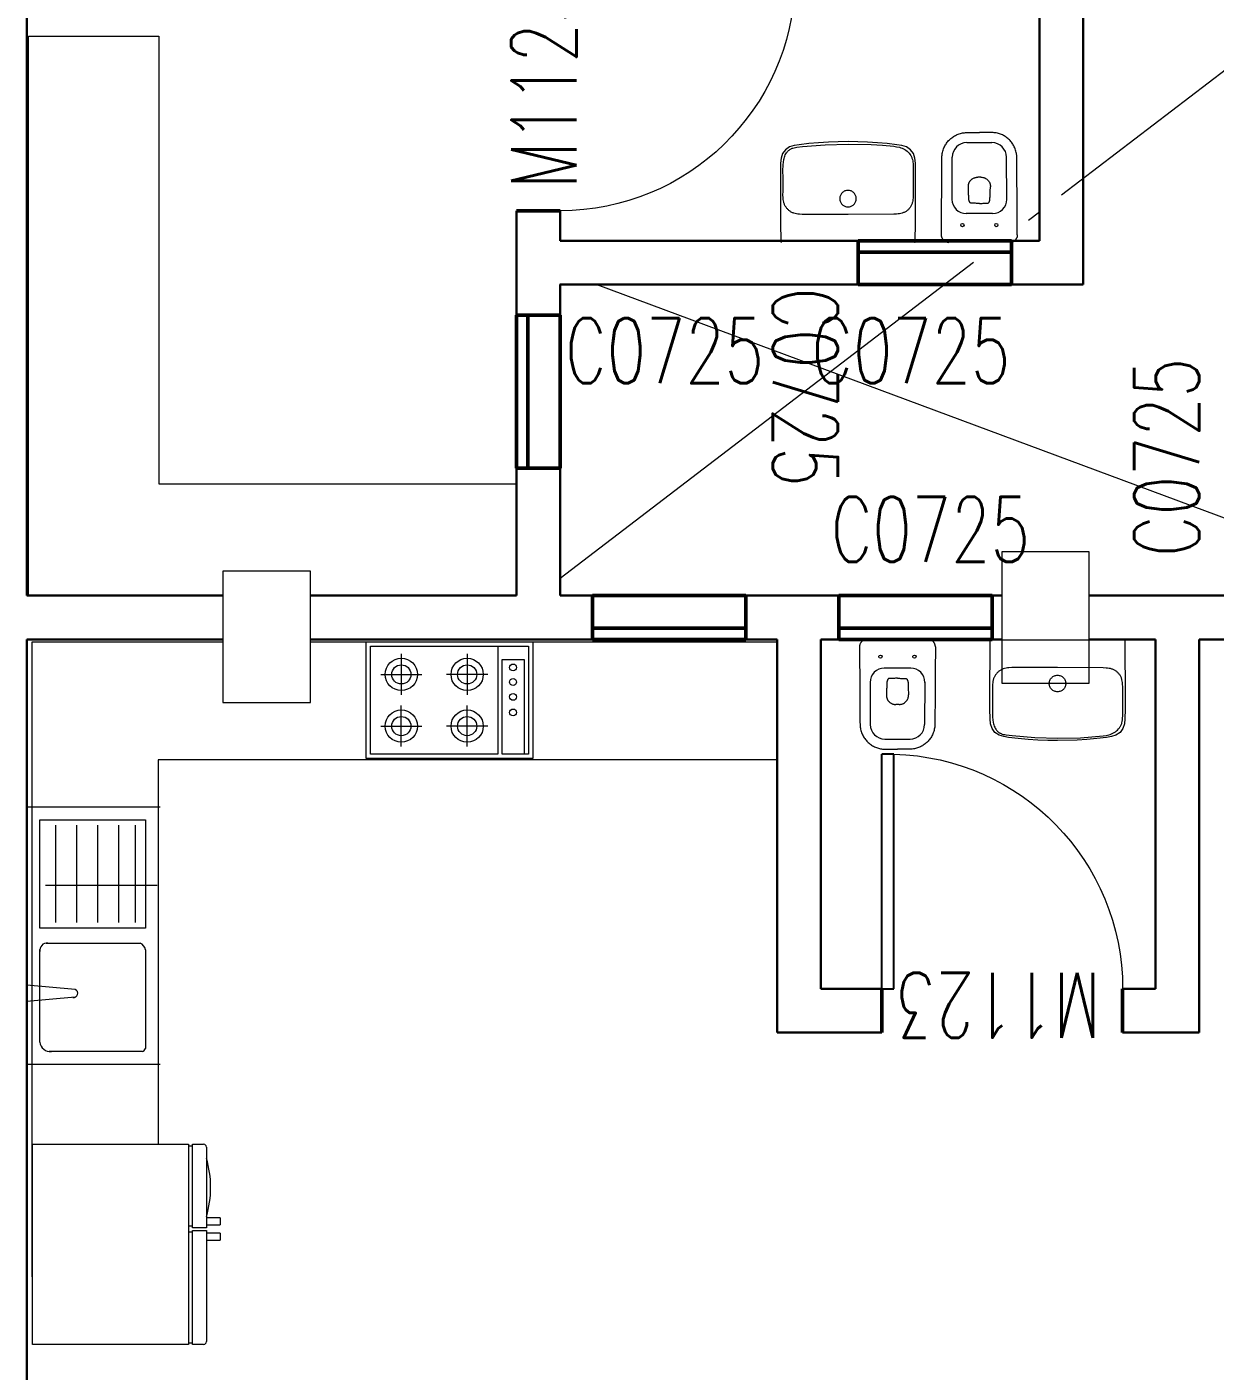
# Model space of a CAD drawing. Header units: inches. Extents: x 675 to 51927, y 19035 to 68555.
# Drawn here: x 34806 to 40234, y 49348 to 55490 of the extents above; entities that cross this region are included whole.
import ezdxf

# ---------------------------------------------------------------- set-up
doc = ezdxf.new("R2010")
doc.units = ezdxf.units.IN
doc.header["$LTSCALE"] = 0.5
doc.header["$MEASUREMENT"] = 0
for name, color, linetype, lineweight in [('00I-FURN', 30, 'Continuous', 9), ('Column', 192, 'Continuous', 13), ('Q-CASE', 31, 'Continuous', 9), ('Wall', 113, 'Continuous', 50), ('Window Interior', 170, 'Continuous', 50)]:
    doc.layers.add(name, color=color, linetype=linetype, lineweight=lineweight)
doc.layers.add('DOOR Single', color=242, linetype='Continuous')
doc.layers.add('WINDOW_TEXT', color=7, linetype='Continuous')
doc.styles.add('_TCH_WINDOW', font='SIMPLEX', dxfattribs={"height": 3.5, "bigfont": 'GBCBIG'})

# ---------------------------------------------------------------- blocks, each defined once
blk = doc.blocks.new('$WINLIB2D$00000004')
at = {"color": 0}
for points in [[(-0.5, 0.5), (-0.5, -0.5)], [(-0.5, 0.5), (0.5, 0.5)], [(0.5, -0.5), (0.5, 0.5)], [(-0.5, 0.2406), (0.5, 0.2406)], [(-0.5, -0.5), (0.5, -0.5)]]:
    blk.add_lwpolyline(points, dxfattribs=at)
blk = doc.blocks.new('$DorLib2D$00000001')
for p, q in [((0.45, 0.975), (0.5, 0.975)), ((0.45, 0), (0.45, 0.975)), ((0.5, 0), (0.5, 0.975)), ((0.5, 0), (0.45, 0))]:
    blk.add_line(p, q)
at = {"lineweight": 13}
blk.add_arc((0.475, 0), 0.975, 91.4693, 180, dxfattribs=at)

msp = doc.modelspace()

# ---------------------------------------------------------------- linework, layer by layer
at = {"layer": '00I-FURN'}
for p, q in [((41100.7, 55921.3), (39531.4, 54720.3)), ((34813.1, 52891.3), (34813.1, 55447.8)), ((34813.1, 55447.8), (35409.2, 55447.8)), ((35409.2, 55447.8), (35409.2, 53402.3)), ((38257.9, 54910.7), (38251.2, 54889.6)), ((38271.4, 54928.3), (38257.9, 54910.7)), ((38270.3, 54904.4), (38272.6, 54909.1)), ((38289.9, 54941.1), (38271.4, 54928.3)), ((38272.6, 54909.1), (38275.3, 54913.6)), ((38275.3, 54913.6), (38276.8, 54915.8)), ((38276.8, 54915.8), (38278.3, 54917.8)), ((38278.3, 54917.8), (38280, 54919.8)), ((38280, 54919.8), (38281.7, 54921.7)), ((38281.7, 54921.7), (38283.5, 54923.6)), ((38283.5, 54923.6), (38285.5, 54925.3)), ((38285.5, 54925.3), (38287.5, 54927)), ((38287.5, 54927), (38289.6, 54928.6)), ((38289.6, 54928.6), (38291.8, 54930)), ((38311.1, 54948), (38289.9, 54941.1)), ((38291.8, 54930), (38294.1, 54931.4)), ((38294.1, 54931.4), (38296.6, 54932.7)), ((38296.6, 54932.7), (38299.1, 54933.8)), ((38299.1, 54933.8), (38301.8, 54934.9)), ((38301.8, 54934.9), (38304.5, 54935.8)), ((38304.5, 54935.8), (38310.3, 54937.4)), ((38310.3, 54937.4), (38316.4, 54938.7)), ((38333.3, 54951.4), (38311.1, 54948)), ((38316.4, 54938.7), (38322.7, 54939.7)), ((38322.7, 54939.7), (38349.2, 54942.5)), ((38377.9, 54956.6), (38333.3, 54951.4)), ((38349.2, 54942.5), (38453.3, 54951.4)), ((38422.6, 54960.4), (38377.9, 54956.6)), ((38467.3, 54963.5), (38422.6, 54960.4)), ((38453.3, 54951.4), (38557.6, 54954.2)), ((38512.1, 54965), (38467.3, 54963.5)), ((38557, 54966), (38512.1, 54965)), ((38646.6, 54963.5), (38557, 54966)), ((38557.6, 54954.2), (38662.1, 54952.8)), ((38691.4, 54960.4), (38646.6, 54963.5)), ((38662.1, 54952.8), (38714.2, 54949.4)), ((38736.1, 54956.6), (38691.4, 54960.4)), ((38714.2, 54949.4), (38766.1, 54944.4)), ((38780.6, 54951.4), (38736.1, 54956.6)), ((38766.1, 54944.4), (38779.1, 54942.3)), ((38779.1, 54942.3), (38791.9, 54939.4)), ((38802.9, 54947.9), (38780.6, 54951.4)), ((38791.9, 54939.4), (38798.2, 54937.5)), ((38798.2, 54937.5), (38804.2, 54935.3)), ((38824, 54941), (38802.9, 54947.9)), ((38804.2, 54935.3), (38810.1, 54932.6)), ((38810.1, 54932.6), (38815.8, 54929.6)), ((38815.8, 54929.6), (38821.3, 54926)), ((38821.3, 54926), (38826.4, 54922)), ((38842.6, 54928.3), (38824, 54941)), ((38826.4, 54922), (38831.3, 54917.6)), ((38831.3, 54917.6), (38835.7, 54912.8)), ((38835.7, 54912.8), (38839.8, 54907.6)), ((38839.8, 54907.6), (38843.4, 54902.2)), ((38856, 54910.7), (38842.6, 54928.3)), ((38862.7, 54889.6), (38856, 54910.7)), ((39099.4, 54960.8), (39214.4, 54960.8)), ((38249, 54867.1), (38248.5, 54822.3)), ((38251.2, 54889.6), (38249, 54867.1)), ((38259.8, 54831.8), (38260.6, 54859.1)), ((38260.6, 54859.1), (38261.7, 54871.7)), ((38261.7, 54871.7), (38263.6, 54883.4)), ((38263.6, 54883.4), (38264.9, 54889)), ((38264.9, 54889), (38266.4, 54894.3)), ((38266.4, 54894.3), (38268.2, 54899.5)), ((38268.2, 54899.5), (38270.3, 54904.4)), ((38843.4, 54902.2), (38845, 54899.4)), ((38845, 54899.4), (38846.5, 54896.5)), ((38846.5, 54896.5), (38847.8, 54893.5)), ((38847.8, 54893.5), (38849.1, 54890.5)), ((38849.1, 54890.5), (38850.1, 54887.5)), ((38850.1, 54887.5), (38851.1, 54884.4)), ((38851.1, 54884.4), (38852.6, 54878.1)), ((38852.6, 54878.1), (38853.7, 54871.7)), ((38853.7, 54871.7), (38854.4, 54865.2)), ((38854.4, 54865.2), (38855.1, 54851.9)), ((38855.1, 54851.9), (38855.2, 54838.6)), ((38864.8, 54867.1), (38862.7, 54889.6)), ((38865.4, 54822.3), (38864.8, 54867.1)), ((39032, 54701.7), (39033, 54894.7)), ((39281.9, 54701.7), (39280.9, 54894.7)), ((38248.5, 54822.3), (38248.2, 54777.4)), ((38260, 54801.5), (38259.8, 54831.8)), ((38260, 54737.1), (38260, 54801.5)), ((38855.2, 54786.4), (38854.6, 54734.2)), ((38855.2, 54838.6), (38855.2, 54786.4)), ((38865.7, 54777.4), (38865.4, 54822.3)), ((39164.2, 54802.8), (39149.7, 54802.8)), ((38248.2, 54777.4), (38248.1, 54732.6)), ((38248.1, 54732.6), (38248.1, 54687.7)), ((38259.9, 54722.3), (38260, 54737.1)), ((38525.5, 54726.1), (38523.6, 54722.9)), ((38527.7, 54729), (38525.5, 54726.1)), ((38530.2, 54731.8), (38527.7, 54729)), ((38533, 54734.3), (38530.2, 54731.8)), ((38535.9, 54736.5), (38533, 54734.3)), ((38539.1, 54738.4), (38535.9, 54736.5)), ((38542.5, 54740), (38539.1, 54738.4)), ((38546, 54741.2), (38542.5, 54740)), ((38549.5, 54742.1), (38546, 54741.2)), ((38553.2, 54742.6), (38549.5, 54742.1)), ((38556.9, 54742.8), (38553.2, 54742.6)), ((38560.6, 54742.6), (38556.9, 54742.8)), ((38564.3, 54742.1), (38560.6, 54742.6)), ((38567.9, 54741.2), (38564.3, 54742.1)), ((38571.4, 54740), (38567.9, 54741.2)), ((38574.7, 54738.4), (38571.4, 54740)), ((38577.9, 54736.5), (38574.7, 54738.4)), ((38580.8, 54734.3), (38577.9, 54736.5)), ((38583.6, 54731.8), (38580.8, 54734.3)), ((38586.1, 54729), (38583.6, 54731.8)), ((38588.3, 54726.1), (38586.1, 54729)), ((38590.2, 54722.9), (38588.3, 54726.1)), ((38854.6, 54734.2), (38854.7, 54720.9)), ((38865.8, 54732.6), (38865.7, 54777.4)), ((38865.7, 54687.7), (38865.8, 54732.6)), ((38248.1, 54687.7), (38248.7, 54598)), ((38260.3, 54708.4), (38259.9, 54722.3)), ((38260.9, 54701.8), (38260.3, 54708.4)), ((38261.9, 54695.3), (38260.9, 54701.8)), ((38263.2, 54689), (38261.9, 54695.3)), ((38264.1, 54685.9), (38263.2, 54689)), ((38265.1, 54682.9), (38264.1, 54685.9)), ((38266.2, 54679.9), (38265.1, 54682.9)), ((38267.5, 54676.9), (38266.2, 54679.9)), ((38270.4, 54671.1), (38267.5, 54676.9)), ((38273.9, 54665.5), (38270.4, 54671.1)), ((38277.8, 54660.3), (38273.9, 54665.5)), ((38519.4, 54708.8), (38519.2, 54705.1)), ((38519.2, 54705.1), (38519.4, 54701.4)), ((38519.9, 54712.5), (38519.4, 54708.8)), ((38519.4, 54701.4), (38519.9, 54697.7)), ((38520.8, 54716), (38519.9, 54712.5)), ((38519.9, 54697.7), (38520.8, 54694.1)), ((38522.1, 54719.5), (38520.8, 54716)), ((38520.8, 54694.1), (38522.1, 54690.7)), ((38523.6, 54722.9), (38522.1, 54719.5)), ((38522.1, 54690.7), (38523.6, 54687.3)), ((38523.6, 54687.3), (38525.5, 54684.1)), ((38525.5, 54684.1), (38527.7, 54681.2)), ((38527.7, 54681.2), (38530.2, 54678.4)), ((38530.2, 54678.4), (38533, 54675.9)), ((38533, 54675.9), (38535.9, 54673.7)), ((38535.9, 54673.7), (38539.1, 54671.8)), ((38539.1, 54671.8), (38542.5, 54670.2)), ((38542.5, 54670.2), (38546, 54669)), ((38546, 54669), (38549.5, 54668.1)), ((38549.5, 54668.1), (38553.2, 54667.5)), ((38553.2, 54667.5), (38556.9, 54667.4)), ((38556.9, 54667.4), (38560.6, 54667.5)), ((38560.6, 54667.5), (38564.3, 54668.1)), ((38564.3, 54668.1), (38567.9, 54669)), ((38567.9, 54669), (38571.4, 54670.2)), ((38571.4, 54670.2), (38574.7, 54671.8)), ((38574.7, 54671.8), (38577.9, 54673.7)), ((38577.9, 54673.7), (38580.8, 54675.9)), ((38580.8, 54675.9), (38583.6, 54678.4)), ((38583.6, 54678.4), (38586.1, 54681.2)), ((38586.1, 54681.2), (38588.3, 54684.1)), ((38588.3, 54684.1), (38590.2, 54687.3)), ((38591.8, 54719.5), (38590.2, 54722.9)), ((38590.2, 54687.3), (38591.8, 54690.7)), ((38593, 54716), (38591.8, 54719.5)), ((38591.8, 54690.7), (38593, 54694.1)), ((38593.9, 54712.5), (38593, 54716)), ((38593, 54694.1), (38593.9, 54697.7)), ((38594.5, 54708.8), (38593.9, 54712.5)), ((38593.9, 54697.7), (38594.5, 54701.4)), ((38594.6, 54705.1), (38594.5, 54708.8)), ((38594.5, 54701.4), (38594.6, 54705.1)), ((38838.7, 54662.3), (38836.7, 54659.8)), ((38840.7, 54664.9), (38838.7, 54662.3)), ((38842.5, 54667.7), (38840.7, 54664.9)), ((38844.2, 54670.4), (38842.5, 54667.7)), ((38845.7, 54673.3), (38844.2, 54670.4)), ((38847.1, 54676.2), (38845.7, 54673.3)), ((38848.4, 54679.2), (38847.1, 54676.2)), ((38849.6, 54682.2), (38848.4, 54679.2)), ((38850.6, 54685.3), (38849.6, 54682.2)), ((38851.4, 54688.4), (38850.6, 54685.3)), ((38852.8, 54694.7), (38851.4, 54688.4)), ((38853.7, 54701.1), (38852.8, 54694.7)), ((38854.3, 54707.7), (38853.7, 54701.1)), ((38854.7, 54720.9), (38854.3, 54707.7)), ((38865.1, 54598), (38865.7, 54687.7)), ((38279.9, 54657.8), (38277.8, 54660.3)), ((38282.2, 54655.4), (38279.9, 54657.8)), ((38284.5, 54653.1), (38282.2, 54655.4)), ((38286.9, 54651), (38284.5, 54653.1)), ((38289.4, 54648.9), (38286.9, 54651)), ((38292, 54647), (38289.4, 54648.9)), ((38294.7, 54645.2), (38292, 54647)), ((38297.5, 54643.6), (38294.7, 54645.2)), ((38300.3, 54642.1), (38297.5, 54643.6)), ((38303.2, 54640.8), (38300.3, 54642.1)), ((38306.2, 54639.5), (38303.2, 54640.8)), ((38309.2, 54638.5), (38306.2, 54639.5)), ((38315.4, 54636.6), (38309.2, 54638.5)), ((38321.8, 54635.2), (38315.4, 54636.6)), ((38328.2, 54634.2), (38321.8, 54635.2)), ((38334.8, 54633.5), (38328.2, 54634.2)), ((38348.1, 54632.6), (38334.8, 54633.5)), ((38556.9, 54632.7), (38348.1, 54632.6)), ((38765.8, 54633.6), (38556.9, 54632.7)), ((38779.1, 54634.3), (38765.8, 54633.6)), ((38785.7, 54635), (38779.1, 54634.3)), ((38792.2, 54635.9), (38785.7, 54635)), ((38798.7, 54637.2), (38792.2, 54635.9)), ((38804.9, 54638.8), (38798.7, 54637.2)), ((38808, 54639.8), (38804.9, 54638.8)), ((38810.9, 54640.9), (38808, 54639.8)), ((38813.9, 54642.2), (38810.9, 54640.9)), ((38816.7, 54643.6), (38813.9, 54642.2)), ((38819.5, 54645.2), (38816.7, 54643.6)), ((38822.3, 54646.9), (38819.5, 54645.2)), ((38824.9, 54648.7), (38822.3, 54646.9)), ((38827.4, 54650.7), (38824.9, 54648.7)), ((38829.9, 54652.8), (38827.4, 54650.7)), ((38832.3, 54655), (38829.9, 54652.8)), ((38834.5, 54657.4), (38832.3, 54655)), ((38836.7, 54659.8), (38834.5, 54657.4)), ((39217.4, 54636.9), (39096.4, 54636.9)), ((39431.4, 54643.8), (39381.6, 54605.7)), ((38248.7, 54598), (38250, 54508.3)), ((38863.9, 54508.3), (38865.1, 54598)), ((38250, 54508.3), (38250.2, 54507.2)), ((38250.2, 54507.2), (38250.9, 54506.2)), ((38250.9, 54506.2), (38251.9, 54505.6)), ((38251.9, 54505.6), (38253, 54505.4)), ((38860.9, 54505.4), (38862, 54505.6)), ((38862, 54505.6), (38863, 54506.2)), ((38863, 54506.2), (38863.6, 54507.2)), ((38863.6, 54507.2), (38863.9, 54508.3)), ((39129.4, 54412.7), (37242.8, 52968.9)), ((37410.2, 54312.7), (41131.4, 52928.5)), ((35409.2, 53402.3), (37041.4, 53402.3)), ((39205.7, 52596.7), (39207, 52686.4)), ((39207, 52686.4), (39207.2, 52687.5)), ((39207.2, 52687.5), (39207.8, 52688.5)), ((39207.8, 52688.5), (39208.8, 52689.1)), ((39208.8, 52689.1), (39209.9, 52689.4)), ((39209.9, 52689.4), (39817.8, 52689.4)), ((39817.8, 52689.4), (39818.9, 52689.1)), ((39818.9, 52689.1), (39819.9, 52688.5)), ((39819.9, 52688.5), (39820.6, 52687.5)), ((39820.6, 52687.5), (39820.8, 52686.4)), ((39820.8, 52686.4), (39822.1, 52596.7)), ((36516.6, 52625), (36516.6, 52437.4)), ((36817.4, 52625), (36817.4, 52437.4)), ((39205.1, 52507), (39205.7, 52596.7)), ((39822.1, 52596.7), (39822.7, 52507)), ((36422.8, 52531.2), (36610.4, 52531.2)), ((36911.3, 52531.2), (36723.6, 52531.2)), ((38843.3, 52559.8), (38722.3, 52559.8)), ((39223.2, 52514.9), (39222, 52511.8)), ((39224.4, 52517.8), (39223.2, 52514.9)), ((39227.4, 52523.6), (39224.4, 52517.8)), ((39230.8, 52529.2), (39227.4, 52523.6)), ((39234.7, 52534.4), (39230.8, 52529.2)), ((39236.9, 52536.9), (39234.7, 52534.4)), ((39239.1, 52539.3), (39236.9, 52536.9)), ((39241.4, 52541.6), (39239.1, 52539.3)), ((39243.9, 52543.7), (39241.4, 52541.6)), ((39246.4, 52545.8), (39243.9, 52543.7)), ((39249, 52547.7), (39246.4, 52545.8)), ((39251.6, 52549.5), (39249, 52547.7)), ((39254.4, 52551.1), (39251.6, 52549.5)), ((39257.2, 52552.6), (39254.4, 52551.1)), ((39260.1, 52554), (39257.2, 52552.6)), ((39263.1, 52555.2), (39260.1, 52554)), ((39266.1, 52556.3), (39263.1, 52555.2)), ((39272.3, 52558.1), (39266.1, 52556.3)), ((39278.7, 52559.5), (39272.3, 52558.1)), ((39285.2, 52560.5), (39278.7, 52559.5)), ((39291.8, 52561.3), (39285.2, 52560.5)), ((39305, 52562.1), (39291.8, 52561.3)), ((39513.9, 52562), (39305, 52562.1)), ((39482.5, 52510.6), (39484.7, 52513.6)), ((39484.7, 52513.6), (39487.2, 52516.3)), ((39487.2, 52516.3), (39489.9, 52518.8)), ((39489.9, 52518.8), (39492.9, 52521)), ((39492.9, 52521), (39496.1, 52522.9)), ((39496.1, 52522.9), (39499.4, 52524.5)), ((39499.4, 52524.5), (39502.9, 52525.7)), ((39502.9, 52525.7), (39506.5, 52526.6)), ((39506.5, 52526.6), (39510.1, 52527.2)), ((39510.1, 52527.2), (39513.8, 52527.4)), ((39513.8, 52527.4), (39517.5, 52527.2)), ((39722.7, 52561.1), (39513.9, 52562)), ((39517.5, 52527.2), (39521.2, 52526.6)), ((39521.2, 52526.6), (39524.8, 52525.7)), ((39524.8, 52525.7), (39528.3, 52524.5)), ((39528.3, 52524.5), (39531.6, 52522.9)), ((39531.6, 52522.9), (39534.8, 52521)), ((39534.8, 52521), (39537.8, 52518.8)), ((39537.8, 52518.8), (39540.5, 52516.3)), ((39540.5, 52516.3), (39543, 52513.6)), ((39543, 52513.6), (39545.2, 52510.6)), ((39736, 52560.4), (39722.7, 52561.1)), ((39742.6, 52559.7), (39736, 52560.4)), ((39749.2, 52558.8), (39742.6, 52559.7)), ((39755.6, 52557.6), (39749.2, 52558.8)), ((39761.8, 52555.9), (39755.6, 52557.6)), ((39764.9, 52554.9), (39761.8, 52555.9)), ((39767.9, 52553.8), (39764.9, 52554.9)), ((39770.8, 52552.5), (39767.9, 52553.8)), ((39773.7, 52551.1), (39770.8, 52552.5)), ((39776.5, 52549.5), (39773.7, 52551.1)), ((39779.2, 52547.8), (39776.5, 52549.5)), ((39781.8, 52546), (39779.2, 52547.8)), ((39784.4, 52544), (39781.8, 52546)), ((39786.8, 52541.9), (39784.4, 52544)), ((39789.2, 52539.7), (39786.8, 52541.9)), ((39791.4, 52537.4), (39789.2, 52539.7)), ((39793.6, 52534.9), (39791.4, 52537.4)), ((39795.6, 52532.4), (39793.6, 52534.9)), ((39797.6, 52529.8), (39795.6, 52532.4)), ((39799.4, 52527.1), (39797.6, 52529.8)), ((39801.1, 52524.3), (39799.4, 52527.1)), ((39802.6, 52521.4), (39801.1, 52524.3)), ((39804.1, 52518.5), (39802.6, 52521.4)), ((39805.4, 52515.5), (39804.1, 52518.5)), ((39806.5, 52512.5), (39805.4, 52515.5)), ((39807.5, 52509.4), (39806.5, 52512.5)), ((38657.8, 52495), (38658.8, 52302)), ((38907.7, 52495), (38906.8, 52302)), ((39205, 52462.1), (39205.1, 52507)), ((39205.1, 52417.3), (39205, 52462.1)), ((39217.3, 52486.3), (39216.8, 52472.4)), ((39216.8, 52472.4), (39216.9, 52457.6)), ((39216.9, 52457.6), (39216.9, 52393.2)), ((39217.9, 52492.9), (39217.3, 52486.3)), ((39218.8, 52499.4), (39217.9, 52492.9)), ((39220.2, 52505.7), (39218.8, 52499.4)), ((39221, 52508.8), (39220.2, 52505.7)), ((39222, 52511.8), (39221, 52508.8)), ((39476.1, 52489.6), (39476.3, 52493.3)), ((39476.3, 52485.9), (39476.1, 52489.6)), ((39476.3, 52493.3), (39476.8, 52497)), ((39476.8, 52482.3), (39476.3, 52485.9)), ((39476.8, 52497), (39477.7, 52500.6)), ((39477.7, 52478.7), (39476.8, 52482.3)), ((39477.7, 52500.6), (39479, 52504.1)), ((39479, 52475.2), (39477.7, 52478.7)), ((39479, 52504.1), (39480.6, 52507.4)), ((39480.6, 52471.8), (39479, 52475.2)), ((39480.6, 52507.4), (39482.5, 52510.6)), ((39482.5, 52468.7), (39480.6, 52471.8)), ((39484.7, 52465.7), (39482.5, 52468.7)), ((39487.2, 52462.9), (39484.7, 52465.7)), ((39489.9, 52460.5), (39487.2, 52462.9)), ((39492.9, 52458.2), (39489.9, 52460.5)), ((39496.1, 52456.3), (39492.9, 52458.2)), ((39499.4, 52454.8), (39496.1, 52456.3)), ((39502.9, 52453.5), (39499.4, 52454.8)), ((39506.5, 52452.6), (39502.9, 52453.5)), ((39510.1, 52452.1), (39506.5, 52452.6)), ((39513.8, 52451.9), (39510.1, 52452.1)), ((39517.5, 52452.1), (39513.8, 52451.9)), ((39521.2, 52452.6), (39517.5, 52452.1)), ((39524.8, 52453.5), (39521.2, 52452.6)), ((39528.3, 52454.8), (39524.8, 52453.5)), ((39531.6, 52456.3), (39528.3, 52454.8)), ((39534.8, 52458.2), (39531.6, 52456.3)), ((39537.8, 52460.5), (39534.8, 52458.2)), ((39540.5, 52462.9), (39537.8, 52460.5)), ((39543, 52465.7), (39540.5, 52462.9)), ((39545.2, 52468.7), (39543, 52465.7)), ((39545.2, 52510.6), (39547.1, 52507.4)), ((39547.1, 52471.8), (39545.2, 52468.7)), ((39547.1, 52507.4), (39548.7, 52504.1)), ((39548.7, 52475.2), (39547.1, 52471.8)), ((39548.7, 52504.1), (39549.9, 52500.6)), ((39549.9, 52478.7), (39548.7, 52475.2)), ((39549.9, 52500.6), (39550.8, 52497)), ((39550.8, 52482.3), (39549.9, 52478.7)), ((39550.8, 52497), (39551.4, 52493.3)), ((39551.4, 52485.9), (39550.8, 52482.3)), ((39551.4, 52493.3), (39551.6, 52489.6)), ((39551.6, 52489.6), (39551.4, 52485.9)), ((39808.4, 52506.3), (39807.5, 52509.4)), ((39809.7, 52500), (39808.4, 52506.3)), ((39810.6, 52493.6), (39809.7, 52500)), ((39811.2, 52487), (39810.6, 52493.6)), ((39811.6, 52473.8), (39811.2, 52487)), ((39811.6, 52460.5), (39811.6, 52473.8)), ((39812.1, 52408.3), (39811.6, 52460.5)), ((39822.7, 52462.1), (39822.6, 52417.3)), ((39822.7, 52507), (39822.7, 52462.1)), ((38790, 52393.8), (38775.6, 52393.8)), ((39205.4, 52372.5), (39205.1, 52417.3)), ((39216.9, 52393.2), (39216.7, 52362.9)), ((39812.2, 52356.1), (39812.1, 52408.3)), ((39822.6, 52417.3), (39822.3, 52372.5)), ((36516.6, 52201.2), (36516.6, 52388.9)), ((36817.4, 52201.2), (36817.4, 52388.9)), ((39206, 52327.6), (39205.4, 52372.5)), ((39216.7, 52362.9), (39217.5, 52335.6)), ((39217.5, 52335.6), (39218.7, 52323)), ((39810.6, 52323), (39811.4, 52329.5)), ((39811.4, 52329.5), (39812.1, 52342.8)), ((39812.1, 52342.8), (39812.2, 52356.1)), ((39822.3, 52372.5), (39821.7, 52327.6)), ((36422.8, 52295), (36610.4, 52295)), ((36911.3, 52295), (36723.6, 52295)), ((39208.1, 52305.1), (39206, 52327.6)), ((39214.8, 52284.1), (39208.1, 52305.1)), ((39228.3, 52266.4), (39214.8, 52284.1)), ((39218.7, 52323), (39220.6, 52311.3)), ((39220.6, 52311.3), (39221.9, 52305.8)), ((39221.9, 52305.8), (39223.4, 52300.4)), ((39223.4, 52300.4), (39225.2, 52295.2)), ((39225.2, 52295.2), (39227.2, 52290.3)), ((39227.2, 52290.3), (39229.6, 52285.6)), ((39229.6, 52285.6), (39232.3, 52281.1)), ((39232.3, 52281.1), (39233.7, 52279)), ((39233.7, 52279), (39235.3, 52276.9)), ((39235.3, 52276.9), (39236.9, 52274.9)), ((39236.9, 52274.9), (39238.6, 52273)), ((39238.6, 52273), (39240.5, 52271.1)), ((39240.5, 52271.1), (39242.4, 52269.4)), ((39242.4, 52269.4), (39244.4, 52267.7)), ((39244.4, 52267.7), (39246.5, 52266.2)), ((39772.8, 52265.1), (39778.2, 52268.7)), ((39778.2, 52268.7), (39783.4, 52272.7)), ((39783.4, 52272.7), (39788.2, 52277.1)), ((39788.2, 52277.1), (39792.6, 52281.9)), ((39792.6, 52281.9), (39796.7, 52287.1)), ((39796.7, 52287.1), (39800.3, 52292.5)), ((39812.9, 52284), (39799.5, 52266.4)), ((39800.3, 52292.5), (39801.9, 52295.3)), ((39801.9, 52295.3), (39803.4, 52298.2)), ((39803.4, 52298.2), (39804.8, 52301.2)), ((39804.8, 52301.2), (39806, 52304.2)), ((39806, 52304.2), (39807.1, 52307.2)), ((39807.1, 52307.2), (39808, 52310.3)), ((39808, 52310.3), (39809.5, 52316.6)), ((39809.5, 52316.6), (39810.6, 52323)), ((39819.6, 52305.1), (39812.9, 52284)), ((39821.7, 52327.6), (39819.6, 52305.1)), ((38725.3, 52235.8), (38840.3, 52235.8)), ((39246.8, 52253.7), (39228.3, 52266.4)), ((39246.5, 52266.2), (39248.7, 52264.7)), ((39268, 52246.8), (39246.8, 52253.7)), ((39248.7, 52264.7), (39251.1, 52263.3)), ((39251.1, 52263.3), (39253.5, 52262.1)), ((39253.5, 52262.1), (39256, 52260.9)), ((39256, 52260.9), (39258.7, 52259.8)), ((39258.7, 52259.8), (39261.4, 52258.9)), ((39261.4, 52258.9), (39267.2, 52257.3)), ((39267.2, 52257.3), (39273.3, 52256)), ((39290.3, 52243.3), (39268, 52246.8)), ((39273.3, 52256), (39279.6, 52255)), ((39279.6, 52255), (39306.2, 52252.2)), ((39334.8, 52238.1), (39290.3, 52243.3)), ((39306.2, 52252.2), (39410.2, 52243.3)), ((39379.5, 52234.3), (39334.8, 52238.1)), ((39424.2, 52231.2), (39379.5, 52234.3)), ((39410.2, 52243.3), (39514.6, 52240.5)), ((39469.1, 52229.7), (39424.2, 52231.2)), ((39513.9, 52228.7), (39469.1, 52229.7)), ((39603.6, 52231.2), (39513.9, 52228.7)), ((39514.6, 52240.5), (39619, 52241.9)), ((39648.3, 52234.3), (39603.6, 52231.2)), ((39619, 52241.9), (39671.1, 52245.3)), ((39693, 52238.1), (39648.3, 52234.3)), ((39671.1, 52245.3), (39723.1, 52250.3)), ((39737.5, 52243.3), (39693, 52238.1)), ((39723.1, 52250.3), (39736.1, 52252.4)), ((39736.1, 52252.4), (39748.9, 52255.3)), ((39759.8, 52246.8), (39737.5, 52243.3)), ((39748.9, 52255.3), (39755.1, 52257.2)), ((39755.1, 52257.2), (39761.2, 52259.4)), ((39781, 52253.7), (39759.8, 52246.8)), ((39761.2, 52259.4), (39767.1, 52262.1)), ((39767.1, 52262.1), (39772.8, 52265.1)), ((39799.5, 52266.4), (39781, 52253.7)), ((38232.8, 52141.3), (35406.4, 52141.3)), ((35406.4, 52141.3), (35406.4, 50384.3)), ((34806.4, 51925.9), (35415.7, 51925.9)), ((34937.1, 51841.9), (34937.1, 51397.9)), ((35033.1, 51841.9), (35033.1, 51397.9)), ((35129.1, 51841.9), (35129.1, 51397.9)), ((35225.1, 51841.9), (35225.1, 51397.9)), ((35300.9, 51841.9), (35300.9, 51397.9)), ((35401.4, 51566.3), (34891.4, 51566.3)), ((35027.4, 51091.1), (34806.4, 51111.5)), ((35027.4, 51056.7), (34806.4, 51036.2)), ((34806.4, 50749.9), (35415.7, 50749.9)), ((34832.7, 49469.9), (34832.7, 50384.3)), ((34832.7, 50384.3), (35543.9, 50384.3)), ((35543.9, 50384.3), (35543.9, 49469.9)), ((35543.9, 50378), (35562.9, 50378)), ((35562.9, 50003.3), (35562.9, 50384.3)), ((35562.9, 50384.3), (35613.7, 50384.3)), ((35626.4, 50371.6), (35626.4, 50003.3)), ((35635.8, 50282.7), (35634.6, 50282.7)), ((35634.6, 50092.2), (35635.8, 50092.2)), ((35562.9, 50009.7), (35543.9, 50009.7)), ((35626.4, 50003.3), (35562.9, 50003.3)), ((35689.9, 50047.8), (35626.4, 50047.8)), ((35626.4, 50016), (35689.9, 50016)), ((35689.9, 50047.8), (35689.9, 50016)), ((35543.9, 49984.3), (35562.9, 49984.3)), ((35562.9, 49990.6), (35626.4, 49990.6)), ((35562.9, 49469.9), (35562.9, 49990.6)), ((35626.4, 49990.6), (35626.4, 49482.6)), ((35689.9, 49977.9), (35626.4, 49977.9)), ((35626.4, 49946.2), (35689.9, 49946.2)), ((35689.9, 49977.9), (35689.9, 49946.2)), ((35543.9, 49469.9), (34832.7, 49469.9)), ((35562.9, 49476.3), (35543.9, 49476.3)), ((35613.7, 49469.9), (35562.9, 49469.9))]:
    msp.add_line(p, q, dxfattribs=at)
for points in [[(36356, 52679.6), (37118, 52679.6), (37118, 52146.6), (36356, 52146.6)], [(34864.9, 51867.3), (35347.9, 51867.3), (35347.9, 51372.4), (34864.9, 51372.4)]]:
    msp.add_lwpolyline(points, close=True, dxfattribs=at)
for points in [[(36958, 52659.6), (36958, 52166.6), (36376, 52166.6), (36376, 52659.6), (37098, 52659.6), (37098, 52166.6), (36978, 52166.6), (36978, 52599.6), (37078, 52599.6), (37078, 52166.6)], [(34895, 51303.3), (35323.7, 51303.3)], [(34864.9, 50850.8), (34864.9, 51274.4)], [(35347.9, 51273.5), (35347.9, 50822.3)], [(35333.1, 50808.4), (34907.6, 50808.4)]]:
    msp.add_lwpolyline(points, dxfattribs=at)
for centre, radius in [((39079.4, 54584.4), 7.5), ((39234.4, 54584.4), 7.5), ((36516.6, 52531.2), 73.8), ((36516.6, 52531.2), 43.8), ((36817.4, 52531.2), 73.8), ((36817.4, 52531.2), 43.8), ((37027.1, 52562.9), 15.6), ((38705.3, 52612.3), 7.5), ((38860.3, 52612.3), 7.5), ((37027.1, 52496.5), 15.6), ((37027.1, 52428.4), 15.6), ((36516.6, 52295), 73.8), ((36516.6, 52295), 43.8), ((36817.4, 52295), 73.8), ((36817.4, 52295), 43.8), ((37027.1, 52357.4), 15.6)]:
    msp.add_circle(centre, radius, dxfattribs=at)
for centre, radius, start, end in [((39099.4, 54894.4), 66.5, 90, 179.70502), ((39214.4, 54894.4), 66.5, 0.29498, 90), ((39096.4, 54701.4), 64.5, 179.70502, 270), ((39217.4, 54701.4), 64.5, 270, 0.29498), ((39017.5, 54538.9), 33.6, 220.79146, 269.99586), ((39296.4, 54538.9), 33.6, 270.00258, 319.18567), ((38643.3, 52657.7), 33.6, 90.00414, 139.20854), ((38922.3, 52657.7), 33.6, 40.81433, 89.99742), ((38722.3, 52495.3), 64.5, 90, 180.29498), ((38843.3, 52495.3), 64.5, 359.70502, 90), ((38725.3, 52302.3), 66.5, 180.29498, 270), ((38840.3, 52302.3), 66.5, 270, 359.70502), ((34898.2, 51269.9), 33.5, 84.50492, 187.6276), ((35305.7, 51264), 43.2, 12.66084, 65.42589), ((35020.3, 51073.9), 18.6, 258.10354, 67.48576), ((34913.1, 50856.6), 48.5, 186.7984, 276.55245), ((35328.5, 50828.1), 20.2, 283.10438, 343.29062), ((35613.7, 50371.6), 12.7, 0, 90), ((35169.2, 50187.5), 476.3, 343.7398, 16.2602), ((35613.7, 49482.6), 12.7, 270, 0)]:
    msp.add_arc(centre, radius, start, end, dxfattribs=at)
for points, knots in [([(38985.9, 54895.1), (38986, 54897.8), (38986.3, 54903.2), (38987.6, 54912), (38989.7, 54921.7), (38993, 54932), (38997.2, 54941.6), (39002, 54950.5), (39007.3, 54958.6), (39013.3, 54966.3), (39019.9, 54973.5), (39027.1, 54980.1), (39034.9, 54986), (39043.1, 54991.3), (39051.7, 54995.9), (39060.7, 54999.7), (39070, 55002.8), (39079.5, 55005), (39089.3, 55006.5), (39095.9, 55006.8), (39099.3, 55006.9)], [0, 0, 0, 0, 0.045687, 0.091373, 0.15284, 0.214444, 0.275914, 0.33116, 0.3866, 0.442041, 0.497288, 0.5529, 0.608712, 0.664523, 0.720132, 0.77556, 0.831189, 0.886816, 0.94224, 1, 1, 1, 1]), ([(39099.3, 55006.9), (39104.7, 55006.9), (39123.9, 55007), (39143.1, 55007), (39156.9, 55007)], [0, 0, 0, 0, 0.277738, 1, 1, 1, 1]), ([(39214.6, 55006.9), (39209.2, 55006.9), (39190, 55007), (39170.8, 55007), (39156.9, 55007)], [0, 0, 0, 0, 0.277738, 1, 1, 1, 1]), ([(39328, 54895.1), (39327.9, 54897.8), (39327.6, 54903.2), (39326.3, 54912), (39324.2, 54921.7), (39320.9, 54932), (39316.7, 54941.6), (39311.9, 54950.5), (39306.6, 54958.6), (39300.6, 54966.3), (39294, 54973.5), (39286.8, 54980.1), (39279, 54986), (39270.8, 54991.3), (39262.1, 54995.9), (39253.1, 54999.7), (39243.9, 55002.8), (39234.3, 55005), (39224.6, 55006.5), (39217.9, 55006.8), (39214.6, 55006.9)], [0, 0, 0, 0, 0.045687, 0.091373, 0.15284, 0.214444, 0.275914, 0.33116, 0.3866, 0.442041, 0.497288, 0.5529, 0.608712, 0.664523, 0.720132, 0.77556, 0.831189, 0.886816, 0.94224, 1, 1, 1, 1]), ([(38983.6, 54539.6), (38984, 54598.9), (38984.4, 54658.1), (38984.9, 54732.2), (38985, 54747), (38985.1, 54769.2), (38985.2, 54776.6), (38985.3, 54791.4), (38985.3, 54798.9), (38985.4, 54821.1), (38985.5, 54835.9), (38985.6, 54858.1), (38985.7, 54865.5), (38985.7, 54876.6), (38985.8, 54880.3), (38985.8, 54885.9), (38985.8, 54887.7), (38985.8, 54890.5), (38985.8, 54891.4), (38985.8, 54893.3), (38985.9, 54894.2), (38985.9, 54895.1)], [0, 0, 0, 0, 0.5, 0.5, 0.625, 0.625, 0.6875, 0.6875, 0.75, 0.75, 0.875, 0.875, 0.9375, 0.9375, 0.96875, 0.96875, 0.984375, 0.984375, 0.992187, 0.992187, 1, 1, 1, 1]), ([(39330.3, 54539.6), (39329.9, 54598.9), (39329.4, 54658.1), (39329, 54732.2), (39328.9, 54747), (39328.7, 54769.2), (39328.7, 54776.6), (39328.6, 54791.4), (39328.6, 54798.9), (39328.5, 54821.1), (39328.4, 54835.9), (39328.3, 54858.1), (39328.2, 54865.5), (39328.1, 54876.6), (39328.1, 54880.3), (39328.1, 54885.9), (39328.1, 54887.7), (39328.1, 54890.5), (39328.1, 54891.4), (39328, 54893.3), (39328, 54894.2), (39328, 54895.1)], [0, 0, 0, 0, 0.5, 0.5, 0.625, 0.625, 0.6875, 0.6875, 0.75, 0.75, 0.875, 0.875, 0.9375, 0.9375, 0.96875, 0.96875, 0.984375, 0.984375, 0.992187, 0.992187, 1, 1, 1, 1]), ([(39106.6, 54759.3), (39106.6, 54759.5), (39106.6, 54759.9), (39106.6, 54760.5), (39106.6, 54761), (39106.6, 54761.6), (39106.6, 54762.2), (39106.6, 54762.8), (39106.6, 54763.3), (39106.7, 54763.9), (39106.7, 54764.4), (39106.8, 54765), (39106.8, 54765.6), (39106.9, 54766.1), (39106.9, 54766.7), (39107, 54767.3), (39107.1, 54767.8), (39107.2, 54768.4), (39107.4, 54769.2), (39107.6, 54770.4), (39108.1, 54772.1), (39108.6, 54773.9), (39109.3, 54775.9), (39110.4, 54778.4), (39111.8, 54781.2), (39113.7, 54784.3), (39115.9, 54787.2), (39118.2, 54789.9), (39120.9, 54792.4), (39124, 54794.9), (39127.9, 54797.4), (39131.2, 54799), (39133.5, 54799.9), (39134.4, 54800.2), (39135.4, 54800.6), (39136.5, 54800.9), (39137.5, 54801.2), (39138.6, 54801.5), (39139.7, 54801.8), (39140.9, 54802), (39142.1, 54802.2), (39143.3, 54802.4), (39144.5, 54802.6), (39145.8, 54802.7), (39147.1, 54802.8), (39148.4, 54802.8), (39149.3, 54802.8), (39149.7, 54802.8)], [0, 0, 0, 0, 0.008226, 0.016444, 0.024655, 0.032862, 0.041066, 0.049267, 0.057466, 0.065666, 0.073868, 0.082072, 0.09028, 0.098494, 0.106714, 0.114942, 0.123179, 0.131426, 0.139686, 0.160741, 0.185305, 0.213382, 0.244976, 0.280089, 0.330912, 0.383221, 0.437023, 0.492326, 0.541013, 0.599203, 0.666895, 0.744087, 0.758741, 0.773738, 0.789079, 0.804764, 0.820793, 0.837166, 0.853883, 0.870944, 0.888349, 0.906097, 0.92419, 0.942627, 0.961407, 0.980532, 1, 1, 1, 1]), ([(39164.2, 54802.8), (39167.2, 54802.8), (39170.1, 54802.6), (39174.3, 54801.8), (39175.8, 54801.4), (39178.6, 54800.6), (39180, 54800.1), (39184, 54798.4), (39186.6, 54797), (39191.3, 54793.8), (39193.5, 54792), (39197.5, 54787.9), (39199.2, 54785.7), (39202.3, 54781), (39203.6, 54778.5), (39205.1, 54774.6), (39205.5, 54773.2), (39206.1, 54771.2), (39206.2, 54770.5), (39206.5, 54769.1), (39206.7, 54768.5), (39207.2, 54765), (39207.4, 54762.2), (39207.3, 54759.3)], [0, 0, 0, 0, 0.125, 0.125, 0.1875, 0.1875, 0.25, 0.25, 0.375, 0.375, 0.5, 0.5, 0.625, 0.625, 0.75, 0.75, 0.8125, 0.8125, 0.84375, 0.84375, 0.875, 0.875, 1, 1, 1, 1]), ([(39108.5, 54703.7), (39108.4, 54706.8), (39108.2, 54712.9), (39107.9, 54722.2), (39107.3, 54737.7), (39106.9, 54750.1), (39106.6, 54759.3)], [0, 0, 0, 0, 0.166649, 0.333411, 0.500175, 1, 1, 1, 1]), ([(39205.3, 54703.7), (39205.4, 54706.8), (39205.7, 54712.9), (39206, 54722.2), (39206.5, 54737.7), (39207, 54750.1), (39207.3, 54759.3)], [0, 0, 0, 0, 0.166649, 0.333411, 0.500175, 1, 1, 1, 1]), ([(39121.6, 54683.8), (39121.4, 54683.8), (39121.1, 54683.7), (39120.6, 54683.7), (39120.3, 54683.7), (39119.7, 54683.7), (39119.4, 54683.7), (39118.9, 54683.8), (39118.8, 54683.8), (39118.5, 54683.9), (39118.3, 54684), (39117.8, 54684.1), (39117.5, 54684.2), (39117.1, 54684.5), (39116.9, 54684.5), (39116.7, 54684.7), (39116.5, 54684.8), (39116.1, 54685.1), (39115.9, 54685.2), (39115.4, 54685.6), (39115.2, 54685.8), (39114.5, 54686.4), (39114.2, 54686.9), (39113.4, 54687.8), (39113.1, 54688.2), (39112.2, 54689.6), (39111.7, 54690.5), (39110.9, 54692.4), (39110.5, 54693.3), (39109.8, 54695.3), (39109.6, 54696.3), (39109.1, 54698.3), (39108.9, 54699.3), (39108.6, 54701.5), (39108.6, 54702.5), (39108.5, 54703.7)], [0, 0, 0, 0, 0.03125, 0.03125, 0.0625, 0.0625, 0.09375, 0.09375, 0.109375, 0.109375, 0.125, 0.125, 0.15625, 0.15625, 0.171875, 0.171875, 0.1875, 0.1875, 0.21875, 0.21875, 0.25, 0.25, 0.3125, 0.3125, 0.375, 0.375, 0.5, 0.5, 0.625, 0.625, 0.75, 0.75, 0.875, 0.875, 1, 1, 1, 1]), ([(39156.9, 54683.3), (39155.5, 54683.3), (39154, 54683.3), (39151.7, 54683.3), (39151, 54683.3), (39149.5, 54683.4), (39148.7, 54683.4), (39145, 54683.5), (39142.1, 54683.5), (39137.7, 54683.6), (39136.2, 54683.6), (39133.2, 54683.7), (39131.8, 54683.7), (39127.4, 54683.8), (39124.5, 54683.8), (39121.6, 54683.8)], [0, 0, 0, 0, 0.125, 0.125, 0.1875, 0.1875, 0.25, 0.25, 0.5, 0.5, 0.625, 0.625, 0.75, 0.75, 1, 1, 1, 1]), ([(39156.9, 54683.3), (39158.4, 54683.3), (39159.9, 54683.3), (39162.2, 54683.3), (39162.9, 54683.3), (39164.4, 54683.4), (39165.1, 54683.4), (39168.8, 54683.5), (39171.8, 54683.5), (39176.2, 54683.6), (39177.7, 54683.6), (39180.6, 54683.7), (39182.1, 54683.7), (39186.5, 54683.8), (39189.4, 54683.8), (39192.3, 54683.8)], [0, 0, 0, 0, 0.125, 0.125, 0.1875, 0.1875, 0.25, 0.25, 0.5, 0.5, 0.625, 0.625, 0.75, 0.75, 1, 1, 1, 1]), ([(39192.3, 54683.8), (39192.5, 54683.8), (39192.8, 54683.7), (39193.3, 54683.7), (39193.6, 54683.7), (39194.2, 54683.7), (39194.5, 54683.7), (39195, 54683.8), (39195.1, 54683.8), (39195.4, 54683.9), (39195.6, 54684), (39196.1, 54684.1), (39196.4, 54684.2), (39196.8, 54684.5), (39196.9, 54684.5), (39197.2, 54684.7), (39197.4, 54684.8), (39197.8, 54685.1), (39198, 54685.2), (39198.5, 54685.6), (39198.7, 54685.8), (39199.4, 54686.4), (39199.7, 54686.9), (39200.4, 54687.8), (39200.8, 54688.2), (39201.6, 54689.6), (39202.1, 54690.5), (39203, 54692.4), (39203.4, 54693.3), (39204, 54695.3), (39204.3, 54696.3), (39204.8, 54698.3), (39205, 54699.3), (39205.2, 54701.5), (39205.3, 54702.5), (39205.3, 54703.7)], [0, 0, 0, 0, 0.03125, 0.03125, 0.0625, 0.0625, 0.09375, 0.09375, 0.109375, 0.109375, 0.125, 0.125, 0.15625, 0.15625, 0.171875, 0.171875, 0.1875, 0.1875, 0.21875, 0.21875, 0.25, 0.25, 0.3125, 0.3125, 0.375, 0.375, 0.5, 0.5, 0.625, 0.625, 0.75, 0.75, 0.875, 0.875, 1, 1, 1, 1]), ([(38991.7, 54517.3), (38990.7, 54518.6), (38990.1, 54519.4), (38989.3, 54520.6), (38989, 54521), (38988.5, 54521.8), (38988.3, 54522.3), (38987.1, 54524.4), (38986.3, 54526.2), (38985.3, 54528.9), (38985, 54529.9), (38984.6, 54531.3), (38984.5, 54531.8), (38984.3, 54532.8), (38984.2, 54533.2), (38983.8, 54535.7), (38983.6, 54537.6), (38983.6, 54539.6)], [0, 0, 0, 0, 0.125, 0.125, 0.1875, 0.1875, 0.25, 0.25, 0.5, 0.5, 0.625, 0.625, 0.6875, 0.6875, 0.75, 0.75, 1, 1, 1, 1]), ([(39330.3, 54539.6), (39330.3, 54538.9), (39330.3, 54537.2), (39330, 54534.4), (39329.4, 54531.2), (39328.4, 54528.1), (39327.2, 54525.1), (39325.7, 54522.2), (39324, 54519.6), (39322.7, 54518), (39322.1, 54517.3)], [0, 0, 0, 0, 0.0851159, 0.2134022, 0.3486192, 0.4827037, 0.6175376, 0.7538046, 0.8895639, 1, 1, 1, 1]), ([(38617.6, 52679.3), (38616.6, 52678.1), (38616, 52677.3), (38615.2, 52676.1), (38614.9, 52675.7), (38614.4, 52674.8), (38614.1, 52674.4), (38612.9, 52672.3), (38612.1, 52670.5), (38611.1, 52667.7), (38610.8, 52666.8), (38610.5, 52665.4), (38610.3, 52664.9), (38610.1, 52663.9), (38610, 52663.4), (38609.6, 52661), (38609.5, 52659), (38609.5, 52657.1)], [0, 0, 0, 0, 0.125, 0.125, 0.1875, 0.1875, 0.25, 0.25, 0.5, 0.5, 0.625, 0.625, 0.6875, 0.6875, 0.75, 0.75, 1, 1, 1, 1]), ([(38609.5, 52657.1), (38609.8, 52597.8), (38610.3, 52538.5), (38610.8, 52464.5), (38610.9, 52449.7), (38611, 52427.4), (38611, 52420), (38611.1, 52405.2), (38611.2, 52397.8), (38611.3, 52375.6), (38611.4, 52360.8), (38611.5, 52338.6), (38611.5, 52331.1), (38611.6, 52320), (38611.6, 52316.3), (38611.6, 52310.8), (38611.7, 52308.9), (38611.7, 52306.1), (38611.7, 52305.2), (38611.7, 52303.4), (38611.7, 52302.4), (38611.7, 52301.5)], [0, 0, 0, 0, 0.5, 0.5, 0.625, 0.625, 0.6875, 0.6875, 0.75, 0.75, 0.875, 0.875, 0.9375, 0.9375, 0.96875, 0.96875, 0.984375, 0.984375, 0.992187, 0.992187, 1, 1, 1, 1]), ([(38956.1, 52657.1), (38956.1, 52657.7), (38956.1, 52659.5), (38955.8, 52662.3), (38955.2, 52665.4), (38954.3, 52668.6), (38953, 52671.6), (38951.5, 52674.5), (38949.8, 52677.1), (38948.6, 52678.6), (38948, 52679.3)], [0, 0, 0, 0, 0.0851159, 0.2134022, 0.3486192, 0.4827037, 0.6175376, 0.7538046, 0.8895639, 1, 1, 1, 1]), ([(38956.1, 52657.1), (38955.7, 52597.8), (38955.3, 52538.5), (38954.8, 52464.5), (38954.7, 52449.7), (38954.6, 52427.4), (38954.5, 52420), (38954.5, 52405.2), (38954.4, 52397.8), (38954.3, 52375.6), (38954.2, 52360.8), (38954.1, 52338.6), (38954.1, 52331.1), (38954, 52320), (38954, 52316.3), (38953.9, 52310.8), (38953.9, 52308.9), (38953.9, 52306.1), (38953.9, 52305.2), (38953.9, 52303.4), (38953.9, 52302.4), (38953.8, 52301.5)], [0, 0, 0, 0, 0.5, 0.5, 0.625, 0.625, 0.6875, 0.6875, 0.75, 0.75, 0.875, 0.875, 0.9375, 0.9375, 0.96875, 0.96875, 0.984375, 0.984375, 0.992187, 0.992187, 1, 1, 1, 1]), ([(38747.5, 52512.9), (38747.2, 52512.9), (38747, 52512.9), (38746.4, 52513), (38746.1, 52513), (38745.5, 52513), (38745.2, 52512.9), (38744.8, 52512.9), (38744.6, 52512.8), (38744.3, 52512.7), (38744.1, 52512.7), (38743.7, 52512.5), (38743.4, 52512.4), (38742.9, 52512.2), (38742.8, 52512.1), (38742.5, 52512), (38742.4, 52511.9), (38742, 52511.6), (38741.7, 52511.4), (38741.2, 52511), (38741, 52510.8), (38740.4, 52510.2), (38740, 52509.8), (38739.3, 52508.9), (38739, 52508.5), (38738.1, 52507.1), (38737.6, 52506.2), (38736.7, 52504.3), (38736.4, 52503.3), (38735.7, 52501.4), (38735.4, 52500.4), (38734.9, 52498.4), (38734.8, 52497.3), (38734.5, 52495.2), (38734.4, 52494.1), (38734.4, 52493)], [0, 0, 0, 0, 0.03125, 0.03125, 0.0625, 0.0625, 0.09375, 0.09375, 0.109375, 0.109375, 0.125, 0.125, 0.15625, 0.15625, 0.171875, 0.171875, 0.1875, 0.1875, 0.21875, 0.21875, 0.25, 0.25, 0.3125, 0.3125, 0.375, 0.375, 0.5, 0.5, 0.625, 0.625, 0.75, 0.75, 0.875, 0.875, 1, 1, 1, 1]), ([(38782.8, 52513.4), (38781.3, 52513.4), (38779.8, 52513.4), (38777.6, 52513.4), (38776.8, 52513.3), (38775.3, 52513.3), (38774.6, 52513.3), (38770.9, 52513.2), (38767.9, 52513.1), (38763.5, 52513), (38762, 52513), (38759.1, 52513), (38757.6, 52512.9), (38753.3, 52512.9), (38750.4, 52512.9), (38747.5, 52512.9)], [0, 0, 0, 0, 0.125, 0.125, 0.1875, 0.1875, 0.25, 0.25, 0.5, 0.5, 0.625, 0.625, 0.75, 0.75, 1, 1, 1, 1]), ([(38782.8, 52513.4), (38784.3, 52513.4), (38785.8, 52513.4), (38788, 52513.4), (38788.8, 52513.3), (38790.2, 52513.3), (38791, 52513.3), (38794.7, 52513.2), (38797.7, 52513.1), (38802.1, 52513), (38803.6, 52513), (38806.5, 52513), (38808, 52512.9), (38812.3, 52512.9), (38815.2, 52512.9), (38818.1, 52512.9)], [0, 0, 0, 0, 0.125, 0.125, 0.1875, 0.1875, 0.25, 0.25, 0.5, 0.5, 0.625, 0.625, 0.75, 0.75, 1, 1, 1, 1]), ([(38818.1, 52512.9), (38818.4, 52512.9), (38818.6, 52512.9), (38819.2, 52513), (38819.5, 52513), (38820.1, 52513), (38820.4, 52512.9), (38820.8, 52512.9), (38821, 52512.8), (38821.3, 52512.7), (38821.4, 52512.7), (38821.9, 52512.5), (38822.2, 52512.4), (38822.6, 52512.2), (38822.8, 52512.1), (38823.1, 52512), (38823.2, 52511.9), (38823.6, 52511.6), (38823.9, 52511.4), (38824.3, 52511), (38824.6, 52510.8), (38825.2, 52510.2), (38825.6, 52509.8), (38826.3, 52508.9), (38826.6, 52508.5), (38827.5, 52507.1), (38828, 52506.2), (38828.9, 52504.3), (38829.2, 52503.3), (38829.9, 52501.4), (38830.2, 52500.4), (38830.6, 52498.4), (38830.8, 52497.3), (38831.1, 52495.2), (38831.2, 52494.1), (38831.2, 52493)], [0, 0, 0, 0, 0.03125, 0.03125, 0.0625, 0.0625, 0.09375, 0.09375, 0.109375, 0.109375, 0.125, 0.125, 0.15625, 0.15625, 0.171875, 0.171875, 0.1875, 0.1875, 0.21875, 0.21875, 0.25, 0.25, 0.3125, 0.3125, 0.375, 0.375, 0.5, 0.5, 0.625, 0.625, 0.75, 0.75, 0.875, 0.875, 1, 1, 1, 1]), ([(38734.4, 52493), (38734.3, 52489.9), (38734.1, 52483.7), (38733.7, 52474.4), (38733.2, 52459), (38732.8, 52446.6), (38732.4, 52437.3)], [0, 0, 0, 0, 0.166649, 0.333411, 0.500175, 1, 1, 1, 1]), ([(38831.2, 52493), (38831.3, 52489.9), (38831.5, 52483.7), (38831.8, 52474.4), (38832.4, 52459), (38832.8, 52446.6), (38833.1, 52437.3)], [0, 0, 0, 0, 0.166649, 0.333411, 0.500175, 1, 1, 1, 1]), ([(38732.4, 52437.3), (38732.4, 52437.1), (38732.4, 52436.7), (38732.4, 52436.2), (38732.4, 52435.6), (38732.4, 52435), (38732.4, 52434.5), (38732.4, 52433.9), (38732.5, 52433.3), (38732.5, 52432.8), (38732.5, 52432.2), (38732.6, 52431.6), (38732.7, 52431.1), (38732.7, 52430.5), (38732.8, 52430), (38732.9, 52429.4), (38733, 52428.8), (38733.1, 52428.3), (38733.2, 52427.4), (38733.5, 52426.2), (38733.9, 52424.6), (38734.5, 52422.8), (38735.2, 52420.7), (38736.2, 52418.3), (38737.6, 52415.4), (38739.5, 52412.4), (38741.7, 52409.5), (38744.1, 52406.8), (38746.8, 52404.2), (38749.9, 52401.8), (38753.8, 52399.3), (38757.1, 52397.7), (38759.3, 52396.8), (38760.3, 52396.4), (38761.3, 52396.1), (38762.3, 52395.7), (38763.4, 52395.4), (38764.5, 52395.1), (38765.6, 52394.9), (38766.7, 52394.6), (38767.9, 52394.4), (38769.1, 52394.2), (38770.3, 52394.1), (38771.6, 52394), (38772.9, 52393.9), (38774.2, 52393.8), (38775.1, 52393.8), (38775.6, 52393.8)], [0, 0, 0, 0, 0.008226, 0.016444, 0.024655, 0.032862, 0.041066, 0.049267, 0.057466, 0.065666, 0.073868, 0.082072, 0.09028, 0.098494, 0.106714, 0.114942, 0.123179, 0.131426, 0.139686, 0.160741, 0.185305, 0.213382, 0.244976, 0.280089, 0.330912, 0.383221, 0.437023, 0.492326, 0.541013, 0.599203, 0.666895, 0.744087, 0.758741, 0.773738, 0.789079, 0.804764, 0.820793, 0.837166, 0.853883, 0.870944, 0.888349, 0.906097, 0.92419, 0.942627, 0.961407, 0.980532, 1, 1, 1, 1]), ([(38790, 52393.8), (38793, 52393.8), (38795.9, 52394.1), (38800.2, 52394.9), (38801.6, 52395.3), (38804.5, 52396.1), (38805.8, 52396.6), (38809.9, 52398.3), (38812.4, 52399.6), (38817.2, 52402.8), (38819.4, 52404.7), (38823.3, 52408.7), (38825.1, 52410.9), (38828.1, 52415.7), (38829.4, 52418.2), (38830.9, 52422.1), (38831.3, 52423.4), (38831.9, 52425.5), (38832.1, 52426.2), (38832.4, 52427.5), (38832.5, 52428.2), (38833.1, 52431.7), (38833.3, 52434.5), (38833.1, 52437.3)], [0, 0, 0, 0, 0.125, 0.125, 0.1875, 0.1875, 0.25, 0.25, 0.375, 0.375, 0.5, 0.5, 0.625, 0.625, 0.75, 0.75, 0.8125, 0.8125, 0.84375, 0.84375, 0.875, 0.875, 1, 1, 1, 1]), ([(38611.7, 52301.5), (38611.9, 52298.8), (38612.2, 52293.5), (38613.4, 52284.6), (38615.5, 52275), (38618.9, 52264.7), (38623, 52255.1), (38627.8, 52246.2), (38633.1, 52238), (38639.1, 52230.4), (38645.7, 52223.2), (38652.9, 52216.6), (38660.7, 52210.6), (38669, 52205.3), (38677.6, 52200.7), (38686.6, 52196.9), (38695.9, 52193.9), (38705.4, 52191.6), (38715.2, 52190.1), (38721.8, 52189.9), (38725.2, 52189.8)], [0, 0, 0, 0, 0.045687, 0.091373, 0.15284, 0.214444, 0.275914, 0.33116, 0.3866, 0.442041, 0.497288, 0.5529, 0.608712, 0.664523, 0.720132, 0.77556, 0.831189, 0.886816, 0.94224, 1, 1, 1, 1]), ([(38953.8, 52301.5), (38953.7, 52298.8), (38953.4, 52293.5), (38952.2, 52284.6), (38950, 52275), (38946.7, 52264.7), (38942.6, 52255.1), (38937.8, 52246.2), (38932.5, 52238), (38926.5, 52230.4), (38919.9, 52223.2), (38912.6, 52216.6), (38904.9, 52210.6), (38896.6, 52205.3), (38888, 52200.7), (38879, 52196.9), (38869.7, 52193.9), (38860.2, 52191.6), (38850.4, 52190.1), (38843.8, 52189.9), (38840.4, 52189.8)], [0, 0, 0, 0, 0.045687, 0.091373, 0.15284, 0.214444, 0.275914, 0.33116, 0.3866, 0.442041, 0.497288, 0.5529, 0.608712, 0.664523, 0.720132, 0.77556, 0.831189, 0.886816, 0.94224, 1, 1, 1, 1]), ([(38725.2, 52189.8), (38730.5, 52189.7), (38749.7, 52189.7), (38768.9, 52189.7), (38782.8, 52189.6)], [0, 0, 0, 0, 0.277738, 1, 1, 1, 1]), ([(38840.4, 52189.8), (38835.1, 52189.7), (38815.9, 52189.7), (38796.7, 52189.7), (38782.8, 52189.6)], [0, 0, 0, 0, 0.277738, 1, 1, 1, 1])]:
    msp.add_open_spline(points, degree=3, knots=knots, dxfattribs=at)
at = {"layer": 'Column'}
for p, q in [((39659.1, 53091.3), (39259.1, 53091.3)), ((39259.1, 53091.3), (39259.1, 52491.3)), ((39659.1, 52491.3), (39659.1, 53091.3)), ((36101.4, 53003.3), (35701.4, 53003.3)), ((35701.4, 53003.3), (35701.4, 52403.3)), ((36101.4, 52403.3), (36101.4, 53003.3)), ((39259.1, 52491.3), (39659.1, 52491.3)), ((35701.4, 52403.3), (36101.4, 52403.3))]:
    msp.add_line(p, q, dxfattribs=at)
at = {"layer": 'Q-CASE'}
for p, q in [((34830.9, 49779.4), (34830.9, 52679.6)), ((34830.9, 52679.6), (35701.4, 52679.6)), ((36101.4, 52679.6), (38232.8, 52679.6)), ((34832.7, 49779.4), (34830.9, 49779.4))]:
    msp.add_line(p, q, dxfattribs=at)
at = {"layer": 'Wall', "lineweight": 30}
for p, q in [((34806.4, 56854.7), (34806.4, 52891.3)), ((39431.4, 54512.7), (39431.4, 55921.3)), ((39631.4, 54312.7), (39631.4, 55921.3)), ((37042.8, 54173.2), (37042.8, 54649.6)), ((37242.8, 54512.7), (37242.8, 54649.6)), ((37242.8, 54512.7), (38603.9, 54512.7)), ((39303.9, 54512.7), (39431.4, 54512.7)), ((37241.4, 54312.7), (38603.9, 54312.7)), ((37242.8, 54173.2), (37242.8, 54312.7)), ((39303.9, 54312.7), (39631.4, 54312.7)), ((37042.8, 52891.3), (37042.8, 53473.2)), ((37242.8, 52891.3), (37242.8, 53473.2)), ((34806.4, 52891.3), (35701.4, 52891.3)), ((36101.4, 52891.3), (37042.8, 52891.3)), ((37242.8, 52891.3), (37389.9, 52891.3)), ((38089.9, 52891.3), (38515, 52891.3)), ((39215, 52891.3), (39259.1, 52891.3)), ((39659.1, 52891.3), (41131.4, 52891.3)), ((35701.4, 52691.3), (34806.4, 52691.3)), ((34806.4, 52691.3), (34806.4, 48117.9)), ((37389.9, 52691.3), (36101.4, 52691.3)), ((38232.8, 52691.3), (38089.9, 52691.3)), ((38232.8, 50894.6), (38232.8, 52691.3)), ((38515, 52691.3), (38432.8, 52691.3)), ((38432.8, 51094.6), (38432.8, 52691.3)), ((39259.1, 52691.3), (39215, 52691.3)), ((39961.4, 52691.3), (39659.1, 52691.3)), ((39961.4, 51094.6), (39961.4, 52691.3)), ((43519.7, 52691.3), (40161.4, 52691.3)), ((40161.4, 52691.3), (40161.4, 50894.6)), ((38432.8, 51094.6), (38711.4, 51094.6)), ((39811.4, 51094.6), (39961.4, 51094.6)), ((38711.4, 50894.6), (38232.8, 50894.6)), ((40161.4, 50894.6), (39811.4, 50894.6))]:
    msp.add_line(p, q, dxfattribs=at)
at = {"layer": 'Wall'}
for p, q in [((37242.8, 54649.6), (37042.8, 54649.6)), ((38603.9, 54312.7), (38603.9, 54512.7)), ((39303.9, 54312.7), (39303.9, 54512.7)), ((37242.8, 54173.2), (37042.8, 54173.2)), ((37242.8, 53473.2), (37042.8, 53473.2)), ((37389.9, 52691.3), (37389.9, 52891.3)), ((38089.9, 52691.3), (38089.9, 52891.3)), ((38515, 52691.3), (38515, 52891.3)), ((39215, 52689.4), (39215, 52891.3)), ((38711.4, 51094.6), (38711.4, 50894.6)), ((39811.4, 51094.6), (39811.4, 50894.6))]:
    msp.add_line(p, q, dxfattribs=at)

# ---------------------------------------------------------------- block references
at = {"layer": 'DOOR Single'}
ref = msp.add_blockref('$DorLib2D$00000001', (37242.8, 55199.6), dxfattribs=dict(at, xscale=1100, yscale=-1100, zscale=-1100, rotation=90.00000000000001))
ref.add_attrib('A', 'M1123', (37316.6, 54749.6), dxfattribs={"layer": 'WINDOW_TEXT', "ltscale": 20, "height": 297.5, "rotation": 90, "style": '_TCH_WINDOW', "width": 0.705882})
ref = msp.add_blockref('$DorLib2D$00000001', (39261.4, 51094.6), dxfattribs=dict(at, xscale=1100, yscale=-1100, zscale=-1100, rotation=180))
ref.add_attrib('A', 'M1123', (39711.4, 51168.4), dxfattribs={"layer": 'WINDOW_TEXT', "ltscale": 20, "height": 297.5, "rotation": 180, "style": '_TCH_WINDOW', "width": 0.705882})
at = {"layer": 'Window Interior'}
ref = msp.add_blockref('$WINLIB2D$00000004', (38953.9, 54412.7), dxfattribs=dict(at, xscale=700, yscale=200, zscale=-700))
ref.add_attrib('A', 'C0725', (38478.9, 53044.9), dxfattribs={"layer": 'WINDOW_TEXT', "ltscale": 20, "height": 297.5, "style": '_TCH_WINDOW', "width": 0.705882})
ref = msp.add_blockref('$WINLIB2D$00000004', (37142.8, 53823.2), dxfattribs=dict(at, xscale=700, yscale=200, zscale=-700, rotation=90.00000000000001))
ref.add_attrib('A', 'C0725', (38213.1, 54298.2), dxfattribs={"layer": 'WINDOW_TEXT', "ltscale": 20, "height": 297.5, "rotation": 270, "style": '_TCH_WINDOW', "width": 0.705882})
ref = msp.add_blockref('$WINLIB2D$00000004', (37739.9, 52791.3), dxfattribs=dict(at, xscale=-700, yscale=200, zscale=-700, rotation=180))
ref.add_attrib('A', 'C0725', (37264.9, 53861.6), dxfattribs={"layer": 'WINDOW_TEXT', "ltscale": 20, "height": 297.5, "style": '_TCH_WINDOW', "width": 0.705882})
ref = msp.add_blockref('$WINLIB2D$00000004', (38865, 52791.3), dxfattribs=dict(at, xscale=-700, yscale=200, zscale=-700, rotation=180))
ref.add_attrib('A', 'C0725', (38390, 53861.6), dxfattribs={"layer": 'WINDOW_TEXT', "ltscale": 20, "height": 297.5, "style": '_TCH_WINDOW', "width": 0.705882})
ref = msp.add_blockref('$WINLIB2D$00000004', (41231.4, 53543.4), dxfattribs=dict(at, xscale=700, yscale=200, zscale=-700, rotation=270))
ref.add_attrib('A', 'C0725', (40161.1, 53068.4), dxfattribs={"layer": 'WINDOW_TEXT', "ltscale": 20, "height": 297.5, "rotation": 90, "style": '_TCH_WINDOW', "width": 0.705882})

doc.saveas('drawing.dxf')
